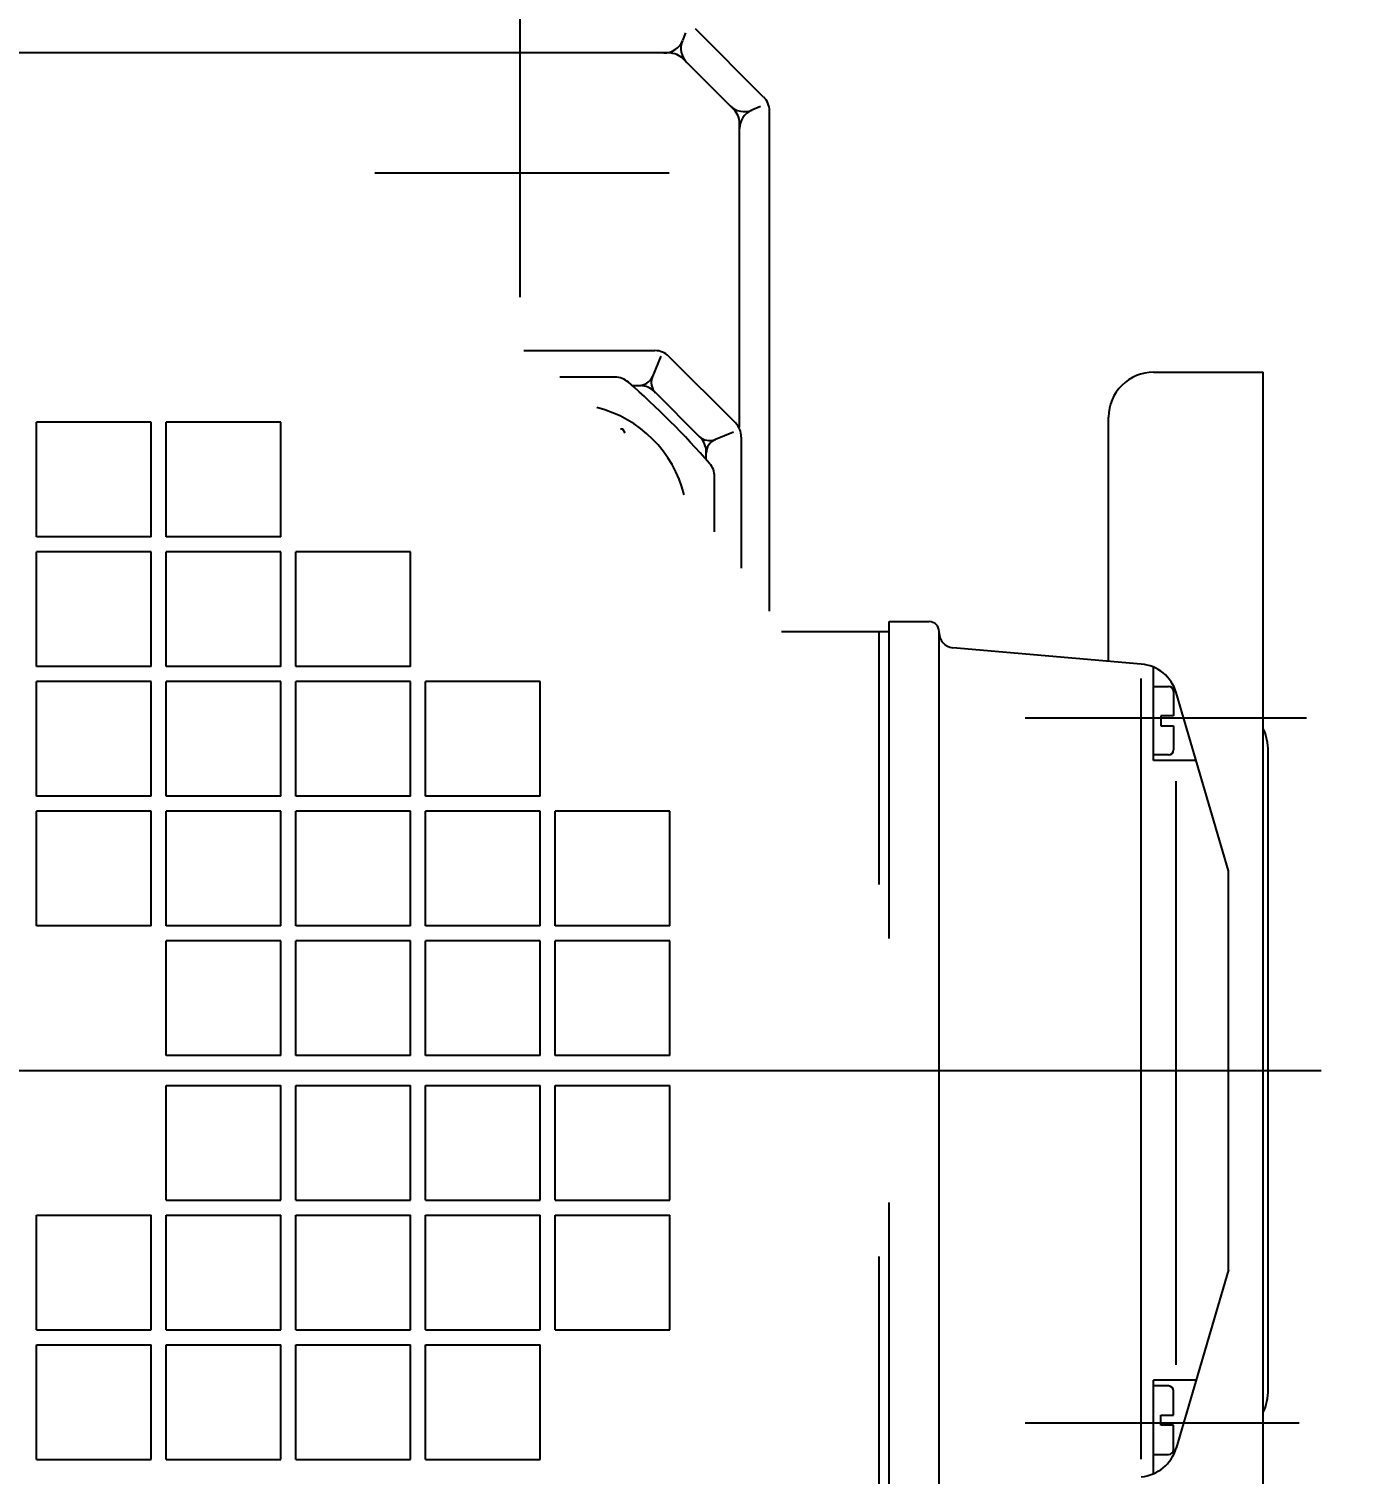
# Model space of a CAD drawing. Extents: x 226317 to 226469, y 8188101 to 8188260.
# Drawn here: x 226391.6899 to 226391.8228, y 8188241.0656 to 8188241.2105 of the extents above; entities that cross this region are included whole.
import ezdxf

# ---------------------------------------------------------------- set-up
doc = ezdxf.new("R2010")
doc.units = 0
doc.header["$LTSCALE"] = 15
doc.header["$PDMODE"] = 3
doc.layers.get('0').update_dxf_attribs({"color": 250})
doc.layers.get('DEFPOINTS').update_dxf_attribs({"color": 250})
doc.layers.add('A-SANITARIOS', color=250, linetype='Continuous')
doc.layers.add('DIM', color=7, linetype='Continuous')
doc.styles.add('ROMANS', font='romans.shx', dxfattribs={"width": 0.8})
doc.dimstyles.new('COTA-75-I', dxfattribs={"dimtxt": 0.11, "dimasz": 0.075, "dimexe": 0.05, "dimexo": 0.15, "dimgap": 0.03, "dimtad": 1, "dimzin": 4, "dimdsep": 46, "dimtxsty": 'ROMANS', "dimblk": 'ARCHTICK', "dimcen": 0.09, "dimclrd": 7, "dimclre": 7, "dimclrt": 2, "dimadec": 0, "dimazin": 0, "dimtfac": 1.199999999999999, "dimtix": 1, "dimtmove": 2, "dimatfit": 3, "dimfxl": 0.05, "dimtolj": 1, "dimtzin": 4, "dimarcsym": 0})

# ---------------------------------------------------------------- blocks, each defined once
blk = doc.blocks.new('BOMBAS-28.02.2025')
at = {"layer": 'A-SANITARIOS'}
for p, q in [((2.222102833038662, -1.725987539626658, -9.617525271273668e-07), (2.222102833038662, -1.696062809787691, -9.617525271273668e-07)), ((2.222102833038662, -1.725987539626658, -9.617525271273668e-07), (2.222102833038662, -1.696062809787691, -9.617525271273668e-07)), ((2.246516409388278, -1.705930017866194, -9.617525271273668e-07), (2.239687806984875, -1.699101586826146, -9.617525271273668e-07)), ((2.246516409388278, -1.705930017866194, -9.617525271273668e-07), (2.239687806984875, -1.699101586826146, -9.617525271273668e-07)), ((2.238688702753279, -1.699510394595563, -9.617525271273668e-07), (2.238370333856437, -1.700278976000845, -9.617525271273668e-07)), ((2.238688702753279, -1.699510394595563, -9.617525271273668e-07), (2.238370333856437, -1.700278976000845, -9.617525271273668e-07)), ((2.237031542754266, -1.701514317654073, -9.617525271273668e-07), (2.107174853852484, -1.701514317654073, -9.617525271273668e-07)), ((2.237031542754266, -1.701514317654073, -9.617525271273668e-07), (2.107174853852484, -1.701514317654073, -9.617525271273668e-07)), ((2.243516056856606, -1.70717232581228, -9.617525271273668e-07), (2.238444882503245, -1.702101281844079, -9.617525271273668e-07)), ((2.243516056856606, -1.70717232581228, -9.617525271273668e-07), (2.238444882503245, -1.702101281844079, -9.617525271273668e-07)), ((2.246212027093861, -1.706883206032217, -9.617525271273668e-07), (2.245336190855596, -1.707245993427932, -9.617525271273668e-07)), ((2.246212027093861, -1.706883206032217, -9.617525271273668e-07), (2.245336190855596, -1.707245993427932, -9.617525271273668e-07)), ((2.247102833411191, -1.757481618784368, -9.617525271273668e-07), (2.247102833411191, -1.707298620603979, -9.617525271273668e-07)), ((2.247102833411191, -1.757481618784368, -9.617525271273668e-07), (2.247102833411191, -1.707298620603979, -9.617525271273668e-07)), ((2.244102832919452, -1.739023762755096, -9.617525271273668e-07), (2.244102832919452, -1.708585393615067, -9.617525271273668e-07)), ((2.244102832919452, -1.739023762755096, -9.617525271273668e-07), (2.244102832919452, -1.708585393615067, -9.617525271273668e-07)), ((2.207518362498377, -1.713514211587608, -9.617525271273668e-07), (2.23703496257076, -1.713514211587608, -9.617525271273668e-07)), ((2.207518362498377, -1.713514211587608, -9.617525271273668e-07), (2.23703496257076, -1.713514211587608, -9.617525271273668e-07)), ((2.222465870028827, -1.731350698508322, -9.617525271273668e-07), (2.235602104163263, -1.731350698508322, -9.617525271273668e-07)), ((2.222465870028827, -1.731350698508322, -9.617525271273668e-07), (2.235602104163263, -1.731350698508322, -9.617525271273668e-07)), ((2.2362013059319, -1.731901650317013, -9.617525271273668e-07), (2.235357848054264, -1.733937914483249, -9.617525271273668e-07)), ((2.2362013059319, -1.731901650317013, -9.617525271273668e-07), (2.235357848054264, -1.733937914483249, -9.617525271273668e-07)), ((2.243680139130447, -1.738601938821375, -9.617525271273668e-07), (2.237015278136823, -1.731937077827752, -9.617525271273668e-07)), ((2.243680139130447, -1.738601938821375, -9.617525271273668e-07), (2.237015278136823, -1.731937077827752, -9.617525271273668e-07)), ((2.231630663445685, -1.734014547429979, -9.617525271273668e-07), (2.22608232597122, -1.734014547429979, -9.617525271273668e-07)), ((2.231630663445685, -1.734014547429979, -9.617525271273668e-07), (2.22608232597122, -1.734014547429979, -9.617525271273668e-07)), ((2.285604300966952, -1.73351430427283, -9.617525271273668e-07), (2.296604299044702, -1.73351430427283, -9.617525271273668e-07)), ((2.285604300966952, -1.73351430427283, -9.617525271273668e-07), (2.296604299044702, -1.73351430427283, -9.617525271273668e-07)), ((2.296604299044702, -1.873514120467007, -9.617525271273668e-07), (2.296604299044702, -1.73351430427283, -9.617525271273668e-07)), ((2.296604299044702, -1.873514120467007, -9.617525271273668e-07), (2.296604299044702, -1.73351430427283, -9.617525271273668e-07)), ((2.233347953355405, -1.734864217229187, -9.617525271273668e-07), (2.234146778529976, -1.734864217229187, -9.617525271273668e-07)), ((2.233347953355405, -1.734864217229187, -9.617525271273668e-07), (2.234146778529976, -1.734864217229187, -9.617525271273668e-07)), ((2.240166702365968, -1.740057238377631, -9.617525271273668e-07), (2.235560153669212, -1.735450685955584, -9.617525271273668e-07)), ((2.240166702365968, -1.740057238377631, -9.617525271273668e-07), (2.235560153669212, -1.735450685955584, -9.617525271273668e-07)), ((2.173602833470795, -1.750014211051166, -9.617525271273668e-07), (2.173602833470795, -1.738514211960137, -9.617525271273668e-07)), ((2.18510283442447, -1.738514211960137, -9.617525271273668e-07), (2.173602833470795, -1.738514211960137, -9.617525271273668e-07)), ((2.173602833470795, -1.750014211051166, -9.617525271273668e-07), (2.173602833470795, -1.738514211960137, -9.617525271273668e-07)), ((2.18510283442447, -1.738514211960137, -9.617525271273668e-07), (2.173602833470795, -1.738514211960137, -9.617525271273668e-07)), ((2.18510283442447, -1.750014211051166, -9.617525271273668e-07), (2.18510283442447, -1.738514211960137, -9.617525271273668e-07)), ((2.18510283442447, -1.750014211051166, -9.617525271273668e-07), (2.18510283442447, -1.738514211960137, -9.617525271273668e-07)), ((2.186602833739016, -1.750014211051166, -9.617525271273668e-07), (2.186602833739016, -1.738514211960137, -9.617525271273668e-07)), ((2.198102834692691, -1.738514211960137, -9.617525271273668e-07), (2.186602833739016, -1.738514211960137, -9.617525271273668e-07)), ((2.186602833739016, -1.750014211051166, -9.617525271273668e-07), (2.186602833739016, -1.738514211960137, -9.617525271273668e-07)), ((2.198102834692691, -1.738514211960137, -9.617525271273668e-07), (2.186602833739016, -1.738514211960137, -9.617525271273668e-07)), ((2.198102834692691, -1.750014211051166, -9.617525271273668e-07), (2.198102834692691, -1.738514211960137, -9.617525271273668e-07)), ((2.198102834692691, -1.750014211051166, -9.617525271273668e-07), (2.198102834692691, -1.738514211960137, -9.617525271273668e-07)), ((2.281104299298022, -1.762492573820055, -9.617525271273668e-07), (2.281104299298022, -1.738014119677246, -9.617525271273668e-07)), ((2.281104299298022, -1.762492573820055, -9.617525271273668e-07), (2.281104299298022, -1.738014119677246, -9.617525271273668e-07)), ((2.232385306677315, -1.739212301559746, -9.617525271273668e-07), (2.23217998171458, -1.739212301559746, -9.617525271273668e-07)), ((2.232385306677315, -1.739212301559746, -9.617525271273668e-07), (2.23217998171458, -1.739212301559746, -9.617525271273668e-07)), ((2.232629579550121, -1.739635380916297, -9.617525271273668e-07), (2.232385314127896, -1.739212305285037, -9.617525271273668e-07)), ((2.232629579550121, -1.739635380916297, -9.617525271273668e-07), (2.232385314127896, -1.739212305285037, -9.617525271273668e-07)), ((2.243482749036048, -1.739511917345226, -9.617525271273668e-07), (2.241678974649403, -1.740259067155421, -9.617525271273668e-07)), ((2.243482749036048, -1.739511917345226, -9.617525271273668e-07), (2.241678974649403, -1.740259067155421, -9.617525271273668e-07)), ((2.244266162684653, -1.740015462972224, -9.617525271273668e-07), (2.244266162684653, -1.753150991164148, -9.617525271273668e-07)), ((2.244266162684653, -1.740015462972224, -9.617525271273668e-07), (2.244266162684653, -1.753150991164148, -9.617525271273668e-07)), ((2.240752737096045, -1.742269155569375, -9.617525271273668e-07), (2.240752737096045, -1.741470876149833, -9.617525271273668e-07)), ((2.240752737096045, -1.742269155569375, -9.617525271273668e-07), (2.240752737096045, -1.741470876149833, -9.617525271273668e-07)), ((2.241600883251522, -1.749532553367317, -9.617525271273668e-07), (2.241600883251522, -1.743985249660909, -9.617525271273668e-07)), ((2.241600883251522, -1.749532553367317, -9.617525271273668e-07), (2.241600883251522, -1.743985249660909, -9.617525271273668e-07)), ((2.18510283442447, -1.750014211051166, -9.617525271273668e-07), (2.173602833470795, -1.750014211051166, -9.617525271273668e-07)), ((2.18510283442447, -1.750014211051166, -9.617525271273668e-07), (2.173602833470795, -1.750014211051166, -9.617525271273668e-07)), ((2.198102834692691, -1.750014211051166, -9.617525271273668e-07), (2.186602833739016, -1.750014211051166, -9.617525271273668e-07)), ((2.198102834692691, -1.750014211051166, -9.617525271273668e-07), (2.186602833739016, -1.750014211051166, -9.617525271273668e-07)), ((2.18510283442447, -1.751514212228358, -9.617525271273668e-07), (2.173602833470795, -1.751514212228358, -9.617525271273668e-07)), ((2.173602833470795, -1.763014211319387, -9.617525271273668e-07), (2.173602833470795, -1.751514212228358, -9.617525271273668e-07)), ((2.18510283442447, -1.751514212228358, -9.617525271273668e-07), (2.173602833470795, -1.751514212228358, -9.617525271273668e-07)), ((2.173602833470795, -1.763014211319387, -9.617525271273668e-07), (2.173602833470795, -1.751514212228358, -9.617525271273668e-07)), ((2.18510283442447, -1.763014211319387, -9.617525271273668e-07), (2.18510283442447, -1.751514212228358, -9.617525271273668e-07)), ((2.18510283442447, -1.763014211319387, -9.617525271273668e-07), (2.18510283442447, -1.751514212228358, -9.617525271273668e-07)), ((2.186602833739016, -1.763014211319387, -9.617525271273668e-07), (2.186602833739016, -1.751514212228358, -9.617525271273668e-07)), ((2.198102834692691, -1.751514212228358, -9.617525271273668e-07), (2.186602833739016, -1.751514212228358, -9.617525271273668e-07)), ((2.186602833739016, -1.763014211319387, -9.617525271273668e-07), (2.186602833739016, -1.751514212228358, -9.617525271273668e-07)), ((2.198102834692691, -1.751514212228358, -9.617525271273668e-07), (2.186602833739016, -1.751514212228358, -9.617525271273668e-07)), ((2.198102834692691, -1.763014211319387, -9.617525271273668e-07), (2.198102834692691, -1.751514212228358, -9.617525271273668e-07)), ((2.198102834692691, -1.763014211319387, -9.617525271273668e-07), (2.198102834692691, -1.751514212228358, -9.617525271273668e-07)), ((2.199602834007237, -1.763014211319387, -9.617525271273668e-07), (2.199602834007237, -1.751514212228358, -9.617525271273668e-07)), ((2.211102833098266, -1.751514212228358, -9.617525271273668e-07), (2.199602834007237, -1.751514212228358, -9.617525271273668e-07)), ((2.199602834007237, -1.763014211319387, -9.617525271273668e-07), (2.199602834007237, -1.751514212228358, -9.617525271273668e-07)), ((2.211102833098266, -1.751514212228358, -9.617525271273668e-07), (2.199602834007237, -1.751514212228358, -9.617525271273668e-07)), ((2.211102833098266, -1.763014211319387, -9.617525271273668e-07), (2.211102833098266, -1.751514212228358, -9.617525271273668e-07)), ((2.211102833098266, -1.763014211319387, -9.617525271273668e-07), (2.211102833098266, -1.751514212228358, -9.617525271273668e-07)), ((2.259102833515499, -1.75851424317807, -9.617525271273668e-07), (2.26310283417115, -1.75851424317807, -9.617525271273668e-07)), ((2.259102833515499, -1.790285452269018, -9.617525271273668e-07), (2.259102833515499, -1.75851424317807, -9.617525271273668e-07)), ((2.259102833515499, -1.75851424317807, -9.617525271273668e-07), (2.26310283417115, -1.75851424317807, -9.617525271273668e-07)), ((2.259102833515499, -1.790285452269018, -9.617525271273668e-07), (2.259102833515499, -1.75851424317807, -9.617525271273668e-07)), ((2.24831303866813, -1.759514243341982, -9.617525271273668e-07), (2.259102833515499, -1.759514243341982, -9.617525271273668e-07)), ((2.24831303866813, -1.759514243341982, -9.617525271273668e-07), (2.259102833515499, -1.759514243341982, -9.617525271273668e-07)), ((2.258102833351586, -1.784859730862081, -9.617525271273668e-07), (2.258102833351586, -1.759514243341982, -9.617525271273668e-07)), ((2.258102833351586, -1.784859730862081, -9.617525271273668e-07), (2.258102833351586, -1.759514243341982, -9.617525271273668e-07)), ((2.264102834335063, -1.75963896792382, -9.617525271273668e-07), (2.264102834335063, -1.759514211677015, -9.617525271273668e-07)), ((2.264102834335063, -1.75963896792382, -9.617525271273668e-07), (2.264102834335063, -1.759514211677015, -9.617525271273668e-07)), ((2.264102834335063, -1.847389210946858, -9.617525271273668e-07), (2.264102834335063, -1.75963896792382, -9.617525271273668e-07)), ((2.264102834335063, -1.847389210946858, -9.617525271273668e-07), (2.264102834335063, -1.75963896792382, -9.617525271273668e-07)), ((2.284378490468953, -1.762777273543179, -9.617525271273668e-07), (2.265473024046514, -1.761133319698274, -9.617525271273668e-07)), ((2.284378490468953, -1.762777273543179, -9.617525271273668e-07), (2.265473024046514, -1.761133319698274, -9.617525271273668e-07)), ((2.18510283442447, -1.763014211319387, -9.617525271273668e-07), (2.173602833470795, -1.763014211319387, -9.617525271273668e-07)), ((2.18510283442447, -1.763014211319387, -9.617525271273668e-07), (2.173602833470795, -1.763014211319387, -9.617525271273668e-07)), ((2.198102834692691, -1.763014211319387, -9.617525271273668e-07), (2.186602833739016, -1.763014211319387, -9.617525271273668e-07)), ((2.198102834692691, -1.763014211319387, -9.617525271273668e-07), (2.186602833739016, -1.763014211319387, -9.617525271273668e-07)), ((2.211102833098266, -1.763014211319387, -9.617525271273668e-07), (2.199602834007237, -1.763014211319387, -9.617525271273668e-07)), ((2.211102833098266, -1.763014211319387, -9.617525271273668e-07), (2.199602834007237, -1.763014211319387, -9.617525271273668e-07)), ((2.285602833202574, -1.772450826130807, -9.617525271273668e-07), (2.285602833202574, -1.763083578087389, -9.617525271273668e-07)), ((2.285602833202574, -1.772450826130807, -9.617525271273668e-07), (2.285602833202574, -1.763083578087389, -9.617525271273668e-07)), ((2.18510283442447, -1.764514212496579, -9.617525271273668e-07), (2.173602833470795, -1.764514212496579, -9.617525271273668e-07)), ((2.173602833470795, -1.776014211587608, -9.617525271273668e-07), (2.173602833470795, -1.764514212496579, -9.617525271273668e-07)), ((2.18510283442447, -1.764514212496579, -9.617525271273668e-07), (2.173602833470795, -1.764514212496579, -9.617525271273668e-07)), ((2.173602833470795, -1.776014211587608, -9.617525271273668e-07), (2.173602833470795, -1.764514212496579, -9.617525271273668e-07)), ((2.18510283442447, -1.776014211587608, -9.617525271273668e-07), (2.18510283442447, -1.764514212496579, -9.617525271273668e-07)), ((2.18510283442447, -1.776014211587608, -9.617525271273668e-07), (2.18510283442447, -1.764514212496579, -9.617525271273668e-07)), ((2.186602833739016, -1.776014211587608, -9.617525271273668e-07), (2.186602833739016, -1.764514212496579, -9.617525271273668e-07)), ((2.198102834692691, -1.764514212496579, -9.617525271273668e-07), (2.186602833739016, -1.764514212496579, -9.617525271273668e-07)), ((2.186602833739016, -1.776014211587608, -9.617525271273668e-07), (2.186602833739016, -1.764514212496579, -9.617525271273668e-07)), ((2.198102834692691, -1.764514212496579, -9.617525271273668e-07), (2.186602833739016, -1.764514212496579, -9.617525271273668e-07)), ((2.198102834692691, -1.776014211587608, -9.617525271273668e-07), (2.198102834692691, -1.764514212496579, -9.617525271273668e-07)), ((2.198102834692691, -1.776014211587608, -9.617525271273668e-07), (2.198102834692691, -1.764514212496579, -9.617525271273668e-07)), ((2.199602834007237, -1.776014211587608, -9.617525271273668e-07), (2.199602834007237, -1.764514212496579, -9.617525271273668e-07)), ((2.211102833098266, -1.764514212496579, -9.617525271273668e-07), (2.199602834007237, -1.764514212496579, -9.617525271273668e-07)), ((2.199602834007237, -1.776014211587608, -9.617525271273668e-07), (2.199602834007237, -1.764514212496579, -9.617525271273668e-07)), ((2.211102833098266, -1.764514212496579, -9.617525271273668e-07), (2.199602834007237, -1.764514212496579, -9.617525271273668e-07)), ((2.211102833098266, -1.776014211587608, -9.617525271273668e-07), (2.211102833098266, -1.764514212496579, -9.617525271273668e-07)), ((2.211102833098266, -1.776014211587608, -9.617525271273668e-07), (2.211102833098266, -1.764514212496579, -9.617525271273668e-07)), ((2.212602834275458, -1.776014211587608, -9.617525271273668e-07), (2.212602834275458, -1.764514212496579, -9.617525271273668e-07)), ((2.224102833366487, -1.764514212496579, -9.617525271273668e-07), (2.212602834275458, -1.764514212496579, -9.617525271273668e-07)), ((2.212602834275458, -1.776014211587608, -9.617525271273668e-07), (2.212602834275458, -1.764514212496579, -9.617525271273668e-07)), ((2.224102833366487, -1.764514212496579, -9.617525271273668e-07), (2.212602834275458, -1.764514212496579, -9.617525271273668e-07)), ((2.224102833366487, -1.776014211587608, -9.617525271273668e-07), (2.224102833366487, -1.764514212496579, -9.617525271273668e-07)), ((2.224102833366487, -1.776014211587608, -9.617525271273668e-07), (2.224102833366487, -1.764514212496579, -9.617525271273668e-07)), ((2.284378468117211, -1.842498800717294, -9.617525271273668e-07), (2.284378468117211, -1.764219258911908, -9.617525271273668e-07)), ((2.284378468117211, -1.842498800717294, -9.617525271273668e-07), (2.284378468117211, -1.764219258911908, -9.617525271273668e-07)), ((2.285602833202574, -1.765020833350718, -9.617525271273668e-07), (2.287111134326551, -1.765020833350718, -9.617525271273668e-07)), ((2.285602833202574, -1.765020833350718, -9.617525271273668e-07), (2.287111134326551, -1.765020833350718, -9.617525271273668e-07)), ((2.287611133477185, -1.765520834363997, -9.617525271273668e-07), (2.287611133477185, -1.767950826324522, -9.617525271273668e-07)), ((2.287611133477185, -1.765520834363997, -9.617525271273668e-07), (2.287611133477185, -1.767950826324522, -9.617525271273668e-07)), ((2.293102943396661, -1.783514046110213, -9.617525271273668e-07), (2.28787106933305, -1.765638467855752, -9.617525271273668e-07)), ((2.293102943396661, -1.783514046110213, -9.617525271273668e-07), (2.28787106933305, -1.765638467855752, -9.617525271273668e-07)), ((2.272736623010132, -1.768156819976866, -9.617525271273668e-07), (2.300944387039635, -1.768156819976866, -9.617525271273668e-07)), ((2.272736623010132, -1.768156819976866, -9.617525271273668e-07), (2.300944387039635, -1.768156819976866, -9.617525271273668e-07)), ((2.287611133477185, -1.767950826324522, -9.617525271273668e-07), (2.286341113096569, -1.767950826324522, -9.617525271273668e-07)), ((2.286341113096569, -1.767950826324522, -9.617525271273668e-07), (2.286341113096569, -1.768950826488435, -9.617525271273668e-07)), ((2.287611133477185, -1.767950826324522, -9.617525271273668e-07), (2.286341113096569, -1.767950826324522, -9.617525271273668e-07)), ((2.286341113096569, -1.767950826324522, -9.617525271273668e-07), (2.286341113096569, -1.768950826488435, -9.617525271273668e-07)), ((2.286341113096569, -1.768950826488435, -9.617525271273668e-07), (2.287611133477185, -1.768950826488435, -9.617525271273668e-07)), ((2.286341113096569, -1.768950826488435, -9.617525271273668e-07), (2.287611133477185, -1.768950826488435, -9.617525271273668e-07)), ((2.287611133477185, -1.768950826488435, -9.617525271273668e-07), (2.287611133477185, -1.771380820311606, -9.617525271273668e-07)), ((2.287611133477185, -1.768950826488435, -9.617525271273668e-07), (2.287611133477185, -1.771380820311606, -9.617525271273668e-07)), ((2.297104298195336, -1.835514486767352, -9.617525271273668e-07), (2.297104298195336, -1.771513936109841, -9.617525271273668e-07)), ((2.297104298195336, -1.835514486767352, -9.617525271273668e-07), (2.297104298195336, -1.771513936109841, -9.617525271273668e-07)), ((2.287111134326551, -1.77188081946224, -9.617525271273668e-07), (2.285602833202574, -1.77188081946224, -9.617525271273668e-07)), ((2.287111134326551, -1.77188081946224, -9.617525271273668e-07), (2.285602833202574, -1.77188081946224, -9.617525271273668e-07)), ((2.289864796272013, -1.772450826130807, -9.617525271273668e-07), (2.285602833202574, -1.772450826130807, -9.617525271273668e-07)), ((2.289864796272013, -1.772450826130807, -9.617525271273668e-07), (2.285602833202574, -1.772450826130807, -9.617525271273668e-07)), ((2.287870897969697, -1.833010549657047, -9.617525271273668e-07), (2.287870897969697, -1.774525686167181, -9.617525271273668e-07)), ((2.287870897969697, -1.833010549657047, -9.617525271273668e-07), (2.287870897969697, -1.774525686167181, -9.617525271273668e-07)), ((2.18510283442447, -1.776014211587608, -9.617525271273668e-07), (2.173602833470795, -1.776014211587608, -9.617525271273668e-07)), ((2.18510283442447, -1.776014211587608, -9.617525271273668e-07), (2.173602833470795, -1.776014211587608, -9.617525271273668e-07)), ((2.198102834692691, -1.776014211587608, -9.617525271273668e-07), (2.186602833739016, -1.776014211587608, -9.617525271273668e-07)), ((2.198102834692691, -1.776014211587608, -9.617525271273668e-07), (2.186602833739016, -1.776014211587608, -9.617525271273668e-07)), ((2.211102833098266, -1.776014211587608, -9.617525271273668e-07), (2.199602834007237, -1.776014211587608, -9.617525271273668e-07)), ((2.211102833098266, -1.776014211587608, -9.617525271273668e-07), (2.199602834007237, -1.776014211587608, -9.617525271273668e-07)), ((2.224102833366487, -1.776014211587608, -9.617525271273668e-07), (2.212602834275458, -1.776014211587608, -9.617525271273668e-07)), ((2.224102833366487, -1.776014211587608, -9.617525271273668e-07), (2.212602834275458, -1.776014211587608, -9.617525271273668e-07)), ((2.18510283442447, -1.777514210902154, -9.617525271273668e-07), (2.173602833470795, -1.777514210902154, -9.617525271273668e-07)), ((2.173602833470795, -1.789014211855829, -9.617525271273668e-07), (2.173602833470795, -1.777514210902154, -9.617525271273668e-07)), ((2.18510283442447, -1.777514210902154, -9.617525271273668e-07), (2.173602833470795, -1.777514210902154, -9.617525271273668e-07)), ((2.173602833470795, -1.789014211855829, -9.617525271273668e-07), (2.173602833470795, -1.777514210902154, -9.617525271273668e-07)), ((2.18510283442447, -1.789014211855829, -9.617525271273668e-07), (2.18510283442447, -1.777514210902154, -9.617525271273668e-07)), ((2.18510283442447, -1.789014211855829, -9.617525271273668e-07), (2.18510283442447, -1.777514210902154, -9.617525271273668e-07)), ((2.186602833739016, -1.789014211855829, -9.617525271273668e-07), (2.186602833739016, -1.777514210902154, -9.617525271273668e-07)), ((2.198102834692691, -1.777514210902154, -9.617525271273668e-07), (2.186602833739016, -1.777514210902154, -9.617525271273668e-07)), ((2.186602833739016, -1.789014211855829, -9.617525271273668e-07), (2.186602833739016, -1.777514210902154, -9.617525271273668e-07)), ((2.198102834692691, -1.777514210902154, -9.617525271273668e-07), (2.186602833739016, -1.777514210902154, -9.617525271273668e-07)), ((2.198102834692691, -1.789014211855829, -9.617525271273668e-07), (2.198102834692691, -1.777514210902154, -9.617525271273668e-07)), ((2.198102834692691, -1.789014211855829, -9.617525271273668e-07), (2.198102834692691, -1.777514210902154, -9.617525271273668e-07)), ((2.199602834007237, -1.789014211855829, -9.617525271273668e-07), (2.199602834007237, -1.777514210902154, -9.617525271273668e-07)), ((2.211102833098266, -1.777514210902154, -9.617525271273668e-07), (2.199602834007237, -1.777514210902154, -9.617525271273668e-07)), ((2.199602834007237, -1.789014211855829, -9.617525271273668e-07), (2.199602834007237, -1.777514210902154, -9.617525271273668e-07)), ((2.211102833098266, -1.777514210902154, -9.617525271273668e-07), (2.199602834007237, -1.777514210902154, -9.617525271273668e-07)), ((2.211102833098266, -1.789014211855829, -9.617525271273668e-07), (2.211102833098266, -1.777514210902154, -9.617525271273668e-07)), ((2.211102833098266, -1.789014211855829, -9.617525271273668e-07), (2.211102833098266, -1.777514210902154, -9.617525271273668e-07)), ((2.212602834275458, -1.789014211855829, -9.617525271273668e-07), (2.212602834275458, -1.777514210902154, -9.617525271273668e-07)), ((2.224102833366487, -1.777514210902154, -9.617525271273668e-07), (2.212602834275458, -1.777514210902154, -9.617525271273668e-07)), ((2.212602834275458, -1.789014211855829, -9.617525271273668e-07), (2.212602834275458, -1.777514210902154, -9.617525271273668e-07)), ((2.224102833366487, -1.777514210902154, -9.617525271273668e-07), (2.212602834275458, -1.777514210902154, -9.617525271273668e-07)), ((2.224102833366487, -1.789014211855829, -9.617525271273668e-07), (2.224102833366487, -1.777514210902154, -9.617525271273668e-07)), ((2.224102833366487, -1.789014211855829, -9.617525271273668e-07), (2.224102833366487, -1.777514210902154, -9.617525271273668e-07)), ((2.225602834543679, -1.789014211855829, -9.617525271273668e-07), (2.225602834543679, -1.777514210902154, -9.617525271273668e-07)), ((2.237102831772063, -1.777514210902154, -9.617525271273668e-07), (2.225602834543679, -1.777514210902154, -9.617525271273668e-07)), ((2.225602834543679, -1.789014211855829, -9.617525271273668e-07), (2.225602834543679, -1.777514210902154, -9.617525271273668e-07)), ((2.237102831772063, -1.777514210902154, -9.617525271273668e-07), (2.225602834543679, -1.777514210902154, -9.617525271273668e-07)), ((2.237102831772063, -1.789014211855829, -9.617525271273668e-07), (2.237102831772063, -1.777514210902154, -9.617525271273668e-07)), ((2.237102831772063, -1.789014211855829, -9.617525271273668e-07), (2.237102831772063, -1.777514210902154, -9.617525271273668e-07)), ((2.293102833500598, -1.823514181189239, -9.617525271273668e-07), (2.293102833500598, -1.783514241687953, -9.617525271273668e-07)), ((2.293102833500598, -1.823514181189239, -9.617525271273668e-07), (2.293102833500598, -1.783514241687953, -9.617525271273668e-07)), ((2.18510283442447, -1.789014211855829, -9.617525271273668e-07), (2.173602833470795, -1.789014211855829, -9.617525271273668e-07)), ((2.18510283442447, -1.789014211855829, -9.617525271273668e-07), (2.173602833470795, -1.789014211855829, -9.617525271273668e-07)), ((2.198102834692691, -1.789014211855829, -9.617525271273668e-07), (2.186602833739016, -1.789014211855829, -9.617525271273668e-07)), ((2.198102834692691, -1.789014211855829, -9.617525271273668e-07), (2.186602833739016, -1.789014211855829, -9.617525271273668e-07)), ((2.211102833098266, -1.789014211855829, -9.617525271273668e-07), (2.199602834007237, -1.789014211855829, -9.617525271273668e-07)), ((2.211102833098266, -1.789014211855829, -9.617525271273668e-07), (2.199602834007237, -1.789014211855829, -9.617525271273668e-07)), ((2.224102833366487, -1.789014211855829, -9.617525271273668e-07), (2.212602834275458, -1.789014211855829, -9.617525271273668e-07)), ((2.224102833366487, -1.789014211855829, -9.617525271273668e-07), (2.212602834275458, -1.789014211855829, -9.617525271273668e-07)), ((2.237102831772063, -1.789014211855829, -9.617525271273668e-07), (2.225602834543679, -1.789014211855829, -9.617525271273668e-07)), ((2.237102831772063, -1.789014211855829, -9.617525271273668e-07), (2.225602834543679, -1.789014211855829, -9.617525271273668e-07)), ((2.198102834692691, -1.790514211170375, -9.617525271273668e-07), (2.186602833739016, -1.790514211170375, -9.617525271273668e-07)), ((2.186602833739016, -1.80201421212405, -9.617525271273668e-07), (2.186602833739016, -1.790514211170375, -9.617525271273668e-07)), ((2.198102834692691, -1.790514211170375, -9.617525271273668e-07), (2.186602833739016, -1.790514211170375, -9.617525271273668e-07)), ((2.186602833739016, -1.80201421212405, -9.617525271273668e-07), (2.186602833739016, -1.790514211170375, -9.617525271273668e-07)), ((2.198102834692691, -1.80201421212405, -9.617525271273668e-07), (2.198102834692691, -1.790514211170375, -9.617525271273668e-07)), ((2.198102834692691, -1.80201421212405, -9.617525271273668e-07), (2.198102834692691, -1.790514211170375, -9.617525271273668e-07)), ((2.199602834007237, -1.80201421212405, -9.617525271273668e-07), (2.199602834007237, -1.790514211170375, -9.617525271273668e-07)), ((2.211102833098266, -1.790514211170375, -9.617525271273668e-07), (2.199602834007237, -1.790514211170375, -9.617525271273668e-07)), ((2.199602834007237, -1.80201421212405, -9.617525271273668e-07), (2.199602834007237, -1.790514211170375, -9.617525271273668e-07)), ((2.211102833098266, -1.790514211170375, -9.617525271273668e-07), (2.199602834007237, -1.790514211170375, -9.617525271273668e-07)), ((2.211102833098266, -1.80201421212405, -9.617525271273668e-07), (2.211102833098266, -1.790514211170375, -9.617525271273668e-07)), ((2.211102833098266, -1.80201421212405, -9.617525271273668e-07), (2.211102833098266, -1.790514211170375, -9.617525271273668e-07)), ((2.212602834275458, -1.80201421212405, -9.617525271273668e-07), (2.212602834275458, -1.790514211170375, -9.617525271273668e-07)), ((2.224102833366487, -1.790514211170375, -9.617525271273668e-07), (2.212602834275458, -1.790514211170375, -9.617525271273668e-07)), ((2.212602834275458, -1.80201421212405, -9.617525271273668e-07), (2.212602834275458, -1.790514211170375, -9.617525271273668e-07)), ((2.224102833366487, -1.790514211170375, -9.617525271273668e-07), (2.212602834275458, -1.790514211170375, -9.617525271273668e-07)), ((2.224102833366487, -1.80201421212405, -9.617525271273668e-07), (2.224102833366487, -1.790514211170375, -9.617525271273668e-07)), ((2.224102833366487, -1.80201421212405, -9.617525271273668e-07), (2.224102833366487, -1.790514211170375, -9.617525271273668e-07)), ((2.225602834543679, -1.80201421212405, -9.617525271273668e-07), (2.225602834543679, -1.790514211170375, -9.617525271273668e-07)), ((2.237102831772063, -1.790514211170375, -9.617525271273668e-07), (2.225602834543679, -1.790514211170375, -9.617525271273668e-07)), ((2.225602834543679, -1.80201421212405, -9.617525271273668e-07), (2.225602834543679, -1.790514211170375, -9.617525271273668e-07)), ((2.237102831772063, -1.790514211170375, -9.617525271273668e-07), (2.225602834543679, -1.790514211170375, -9.617525271273668e-07)), ((2.237102831772063, -1.80201421212405, -9.617525271273668e-07), (2.237102831772063, -1.790514211170375, -9.617525271273668e-07)), ((2.237102831772063, -1.80201421212405, -9.617525271273668e-07), (2.237102831772063, -1.790514211170375, -9.617525271273668e-07)), ((2.198102834692691, -1.80201421212405, -9.617525271273668e-07), (2.186602833739016, -1.80201421212405, -9.617525271273668e-07)), ((2.198102834692691, -1.80201421212405, -9.617525271273668e-07), (2.186602833739016, -1.80201421212405, -9.617525271273668e-07)), ((2.211102833098266, -1.80201421212405, -9.617525271273668e-07), (2.199602834007237, -1.80201421212405, -9.617525271273668e-07)), ((2.211102833098266, -1.80201421212405, -9.617525271273668e-07), (2.199602834007237, -1.80201421212405, -9.617525271273668e-07)), ((2.224102833366487, -1.80201421212405, -9.617525271273668e-07), (2.212602834275458, -1.80201421212405, -9.617525271273668e-07)), ((2.224102833366487, -1.80201421212405, -9.617525271273668e-07), (2.212602834275458, -1.80201421212405, -9.617525271273668e-07)), ((2.237102831772063, -1.80201421212405, -9.617525271273668e-07), (2.225602834543679, -1.80201421212405, -9.617525271273668e-07)), ((2.237102831772063, -1.80201421212405, -9.617525271273668e-07), (2.225602834543679, -1.80201421212405, -9.617525271273668e-07)), ((2.04152006941149, -1.803514211438596, -9.617525271273668e-07), (2.302399708947632, -1.803514211438596, -9.617525271273668e-07)), ((2.04152006941149, -1.803514211438596, -9.617525271273668e-07), (2.302399708947632, -1.803514211438596, -9.617525271273668e-07)), ((2.186602833739016, -1.816514211706817, -9.617525271273668e-07), (2.186602833739016, -1.805014210753143, -9.617525271273668e-07)), ((2.186602833739016, -1.805014210753143, -9.617525271273668e-07), (2.198102834692691, -1.805014210753143, -9.617525271273668e-07)), ((2.186602833739016, -1.816514211706817, -9.617525271273668e-07), (2.186602833739016, -1.805014210753143, -9.617525271273668e-07)), ((2.186602833739016, -1.805014210753143, -9.617525271273668e-07), (2.198102834692691, -1.805014210753143, -9.617525271273668e-07)), ((2.198102834692691, -1.816514211706817, -9.617525271273668e-07), (2.198102834692691, -1.805014210753143, -9.617525271273668e-07)), ((2.198102834692691, -1.816514211706817, -9.617525271273668e-07), (2.198102834692691, -1.805014210753143, -9.617525271273668e-07)), ((2.199602834007237, -1.816514211706817, -9.617525271273668e-07), (2.199602834007237, -1.805014210753143, -9.617525271273668e-07)), ((2.199602834007237, -1.805014210753143, -9.617525271273668e-07), (2.211102833098266, -1.805014210753143, -9.617525271273668e-07)), ((2.199602834007237, -1.816514211706817, -9.617525271273668e-07), (2.199602834007237, -1.805014210753143, -9.617525271273668e-07)), ((2.199602834007237, -1.805014210753143, -9.617525271273668e-07), (2.211102833098266, -1.805014210753143, -9.617525271273668e-07)), ((2.211102833098266, -1.816514211706817, -9.617525271273668e-07), (2.211102833098266, -1.805014210753143, -9.617525271273668e-07)), ((2.211102833098266, -1.816514211706817, -9.617525271273668e-07), (2.211102833098266, -1.805014210753143, -9.617525271273668e-07)), ((2.212602834275458, -1.816514211706817, -9.617525271273668e-07), (2.212602834275458, -1.805014210753143, -9.617525271273668e-07)), ((2.212602834275458, -1.805014210753143, -9.617525271273668e-07), (2.224102833366487, -1.805014210753143, -9.617525271273668e-07)), ((2.212602834275458, -1.816514211706817, -9.617525271273668e-07), (2.212602834275458, -1.805014210753143, -9.617525271273668e-07)), ((2.212602834275458, -1.805014210753143, -9.617525271273668e-07), (2.224102833366487, -1.805014210753143, -9.617525271273668e-07)), ((2.224102833366487, -1.816514211706817, -9.617525271273668e-07), (2.224102833366487, -1.805014210753143, -9.617525271273668e-07)), ((2.224102833366487, -1.816514211706817, -9.617525271273668e-07), (2.224102833366487, -1.805014210753143, -9.617525271273668e-07)), ((2.225602834543679, -1.805014210753143, -9.617525271273668e-07), (2.237102831772063, -1.805014210753143, -9.617525271273668e-07)), ((2.225602834543679, -1.816514211706817, -9.617525271273668e-07), (2.225602834543679, -1.805014210753143, -9.617525271273668e-07)), ((2.225602834543679, -1.805014210753143, -9.617525271273668e-07), (2.237102831772063, -1.805014210753143, -9.617525271273668e-07)), ((2.225602834543679, -1.816514211706817, -9.617525271273668e-07), (2.225602834543679, -1.805014210753143, -9.617525271273668e-07)), ((2.237102831772063, -1.816514211706817, -9.617525271273668e-07), (2.237102831772063, -1.805014210753143, -9.617525271273668e-07)), ((2.237102831772063, -1.816514211706817, -9.617525271273668e-07), (2.237102831772063, -1.805014210753143, -9.617525271273668e-07)), ((2.186602833739016, -1.816514211706817, -9.617525271273668e-07), (2.198102834692691, -1.816514211706817, -9.617525271273668e-07)), ((2.186602833739016, -1.816514211706817, -9.617525271273668e-07), (2.198102834692691, -1.816514211706817, -9.617525271273668e-07)), ((2.199602834007237, -1.816514211706817, -9.617525271273668e-07), (2.211102833098266, -1.816514211706817, -9.617525271273668e-07)), ((2.199602834007237, -1.816514211706817, -9.617525271273668e-07), (2.211102833098266, -1.816514211706817, -9.617525271273668e-07)), ((2.212602834275458, -1.816514211706817, -9.617525271273668e-07), (2.224102833366487, -1.816514211706817, -9.617525271273668e-07)), ((2.212602834275458, -1.816514211706817, -9.617525271273668e-07), (2.224102833366487, -1.816514211706817, -9.617525271273668e-07)), ((2.225602834543679, -1.816514211706817, -9.617525271273668e-07), (2.237102831772063, -1.816514211706817, -9.617525271273668e-07)), ((2.225602834543679, -1.816514211706817, -9.617525271273668e-07), (2.237102831772063, -1.816514211706817, -9.617525271273668e-07)), ((2.259102833515499, -1.848514179699123, -9.617525271273668e-07), (2.259102833515499, -1.81674297247082, -9.617525271273668e-07)), ((2.259102833515499, -1.848514179699123, -9.617525271273668e-07), (2.259102833515499, -1.81674297247082, -9.617525271273668e-07)), ((2.173602833470795, -1.829514211975038, -9.617525271273668e-07), (2.173602833470795, -1.818014211021364, -9.617525271273668e-07)), ((2.173602833470795, -1.818014211021364, -9.617525271273668e-07), (2.18510283442447, -1.818014211021364, -9.617525271273668e-07)), ((2.173602833470795, -1.829514211975038, -9.617525271273668e-07), (2.173602833470795, -1.818014211021364, -9.617525271273668e-07)), ((2.173602833470795, -1.818014211021364, -9.617525271273668e-07), (2.18510283442447, -1.818014211021364, -9.617525271273668e-07)), ((2.18510283442447, -1.829514211975038, -9.617525271273668e-07), (2.18510283442447, -1.818014211021364, -9.617525271273668e-07)), ((2.18510283442447, -1.829514211975038, -9.617525271273668e-07), (2.18510283442447, -1.818014211021364, -9.617525271273668e-07)), ((2.186602833739016, -1.818014211021364, -9.617525271273668e-07), (2.198102834692691, -1.818014211021364, -9.617525271273668e-07)), ((2.186602833739016, -1.829514211975038, -9.617525271273668e-07), (2.186602833739016, -1.818014211021364, -9.617525271273668e-07)), ((2.186602833739016, -1.818014211021364, -9.617525271273668e-07), (2.198102834692691, -1.818014211021364, -9.617525271273668e-07)), ((2.186602833739016, -1.829514211975038, -9.617525271273668e-07), (2.186602833739016, -1.818014211021364, -9.617525271273668e-07)), ((2.198102834692691, -1.829514211975038, -9.617525271273668e-07), (2.198102834692691, -1.818014211021364, -9.617525271273668e-07)), ((2.198102834692691, -1.829514211975038, -9.617525271273668e-07), (2.198102834692691, -1.818014211021364, -9.617525271273668e-07)), ((2.199602834007237, -1.818014211021364, -9.617525271273668e-07), (2.211102833098266, -1.818014211021364, -9.617525271273668e-07)), ((2.199602834007237, -1.829514211975038, -9.617525271273668e-07), (2.199602834007237, -1.818014211021364, -9.617525271273668e-07)), ((2.199602834007237, -1.818014211021364, -9.617525271273668e-07), (2.211102833098266, -1.818014211021364, -9.617525271273668e-07)), ((2.199602834007237, -1.829514211975038, -9.617525271273668e-07), (2.199602834007237, -1.818014211021364, -9.617525271273668e-07)), ((2.211102833098266, -1.829514211975038, -9.617525271273668e-07), (2.211102833098266, -1.818014211021364, -9.617525271273668e-07)), ((2.211102833098266, -1.829514211975038, -9.617525271273668e-07), (2.211102833098266, -1.818014211021364, -9.617525271273668e-07)), ((2.212602834275458, -1.818014211021364, -9.617525271273668e-07), (2.224102833366487, -1.818014211021364, -9.617525271273668e-07)), ((2.212602834275458, -1.829514211975038, -9.617525271273668e-07), (2.212602834275458, -1.818014211021364, -9.617525271273668e-07)), ((2.212602834275458, -1.818014211021364, -9.617525271273668e-07), (2.224102833366487, -1.818014211021364, -9.617525271273668e-07)), ((2.212602834275458, -1.829514211975038, -9.617525271273668e-07), (2.212602834275458, -1.818014211021364, -9.617525271273668e-07)), ((2.224102833366487, -1.829514211975038, -9.617525271273668e-07), (2.224102833366487, -1.818014211021364, -9.617525271273668e-07)), ((2.224102833366487, -1.829514211975038, -9.617525271273668e-07), (2.224102833366487, -1.818014211021364, -9.617525271273668e-07)), ((2.225602834543679, -1.818014211021364, -9.617525271273668e-07), (2.237102831772063, -1.818014211021364, -9.617525271273668e-07)), ((2.225602834543679, -1.829514211975038, -9.617525271273668e-07), (2.225602834543679, -1.818014211021364, -9.617525271273668e-07)), ((2.225602834543679, -1.818014211021364, -9.617525271273668e-07), (2.237102831772063, -1.818014211021364, -9.617525271273668e-07)), ((2.225602834543679, -1.829514211975038, -9.617525271273668e-07), (2.225602834543679, -1.818014211021364, -9.617525271273668e-07)), ((2.237102831772063, -1.829514211975038, -9.617525271273668e-07), (2.237102831772063, -1.818014211021364, -9.617525271273668e-07)), ((2.237102831772063, -1.829514211975038, -9.617525271273668e-07), (2.237102831772063, -1.818014211021364, -9.617525271273668e-07)), ((2.258102833351586, -1.847514181397855, -9.617525271273668e-07), (2.258102833351586, -1.822168692015111, -9.617525271273668e-07)), ((2.258102833351586, -1.847514181397855, -9.617525271273668e-07), (2.258102833351586, -1.822168692015111, -9.617525271273668e-07)), ((2.293102833500598, -1.82351406570524, -9.617525271273668e-07), (2.287871078646276, -1.841389234177768, -9.617525271273668e-07)), ((2.293102833500598, -1.82351406570524, -9.617525271273668e-07), (2.287871078646276, -1.841389234177768, -9.617525271273668e-07)), ((2.173602833470795, -1.829514211975038, -9.617525271273668e-07), (2.18510283442447, -1.829514211975038, -9.617525271273668e-07)), ((2.173602833470795, -1.829514211975038, -9.617525271273668e-07), (2.18510283442447, -1.829514211975038, -9.617525271273668e-07)), ((2.186602833739016, -1.829514211975038, -9.617525271273668e-07), (2.198102834692691, -1.829514211975038, -9.617525271273668e-07)), ((2.186602833739016, -1.829514211975038, -9.617525271273668e-07), (2.198102834692691, -1.829514211975038, -9.617525271273668e-07)), ((2.199602834007237, -1.829514211975038, -9.617525271273668e-07), (2.211102833098266, -1.829514211975038, -9.617525271273668e-07)), ((2.199602834007237, -1.829514211975038, -9.617525271273668e-07), (2.211102833098266, -1.829514211975038, -9.617525271273668e-07)), ((2.212602834275458, -1.829514211975038, -9.617525271273668e-07), (2.224102833366487, -1.829514211975038, -9.617525271273668e-07)), ((2.212602834275458, -1.829514211975038, -9.617525271273668e-07), (2.224102833366487, -1.829514211975038, -9.617525271273668e-07)), ((2.225602834543679, -1.829514211975038, -9.617525271273668e-07), (2.237102831772063, -1.829514211975038, -9.617525271273668e-07)), ((2.225602834543679, -1.829514211975038, -9.617525271273668e-07), (2.237102831772063, -1.829514211975038, -9.617525271273668e-07)), ((2.173602833470795, -1.831014211289585, -9.617525271273668e-07), (2.18510283442447, -1.831014211289585, -9.617525271273668e-07)), ((2.173602833470795, -1.842514212243259, -9.617525271273668e-07), (2.173602833470795, -1.831014211289585, -9.617525271273668e-07)), ((2.173602833470795, -1.831014211289585, -9.617525271273668e-07), (2.18510283442447, -1.831014211289585, -9.617525271273668e-07)), ((2.173602833470795, -1.842514212243259, -9.617525271273668e-07), (2.173602833470795, -1.831014211289585, -9.617525271273668e-07)), ((2.18510283442447, -1.842514212243259, -9.617525271273668e-07), (2.18510283442447, -1.831014211289585, -9.617525271273668e-07)), ((2.18510283442447, -1.842514212243259, -9.617525271273668e-07), (2.18510283442447, -1.831014211289585, -9.617525271273668e-07)), ((2.186602833739016, -1.831014211289585, -9.617525271273668e-07), (2.198102834692691, -1.831014211289585, -9.617525271273668e-07)), ((2.186602833739016, -1.842514212243259, -9.617525271273668e-07), (2.186602833739016, -1.831014211289585, -9.617525271273668e-07)), ((2.186602833739016, -1.831014211289585, -9.617525271273668e-07), (2.198102834692691, -1.831014211289585, -9.617525271273668e-07)), ((2.186602833739016, -1.842514212243259, -9.617525271273668e-07), (2.186602833739016, -1.831014211289585, -9.617525271273668e-07)), ((2.198102834692691, -1.842514212243259, -9.617525271273668e-07), (2.198102834692691, -1.831014211289585, -9.617525271273668e-07)), ((2.198102834692691, -1.842514212243259, -9.617525271273668e-07), (2.198102834692691, -1.831014211289585, -9.617525271273668e-07)), ((2.199602834007237, -1.831014211289585, -9.617525271273668e-07), (2.211102833098266, -1.831014211289585, -9.617525271273668e-07)), ((2.199602834007237, -1.842514212243259, -9.617525271273668e-07), (2.199602834007237, -1.831014211289585, -9.617525271273668e-07)), ((2.199602834007237, -1.831014211289585, -9.617525271273668e-07), (2.211102833098266, -1.831014211289585, -9.617525271273668e-07)), ((2.199602834007237, -1.842514212243259, -9.617525271273668e-07), (2.199602834007237, -1.831014211289585, -9.617525271273668e-07)), ((2.211102833098266, -1.842514212243259, -9.617525271273668e-07), (2.211102833098266, -1.831014211289585, -9.617525271273668e-07)), ((2.211102833098266, -1.842514212243259, -9.617525271273668e-07), (2.211102833098266, -1.831014211289585, -9.617525271273668e-07)), ((2.212602834275458, -1.831014211289585, -9.617525271273668e-07), (2.224102833366487, -1.831014211289585, -9.617525271273668e-07)), ((2.212602834275458, -1.842514212243259, -9.617525271273668e-07), (2.212602834275458, -1.831014211289585, -9.617525271273668e-07)), ((2.212602834275458, -1.831014211289585, -9.617525271273668e-07), (2.224102833366487, -1.831014211289585, -9.617525271273668e-07)), ((2.212602834275458, -1.842514212243259, -9.617525271273668e-07), (2.212602834275458, -1.831014211289585, -9.617525271273668e-07)), ((2.224102833366487, -1.842514212243259, -9.617525271273668e-07), (2.224102833366487, -1.831014211289585, -9.617525271273668e-07)), ((2.224102833366487, -1.842514212243259, -9.617525271273668e-07), (2.224102833366487, -1.831014211289585, -9.617525271273668e-07)), ((2.285602833202574, -1.843944630585611, -9.617525271273668e-07), (2.285602833202574, -1.834577444009483, -9.617525271273668e-07)), ((2.289864796272013, -1.834577444009483, -9.617525271273668e-07), (2.285602833202574, -1.834577444009483, -9.617525271273668e-07)), ((2.285602833202574, -1.843944630585611, -9.617525271273668e-07), (2.285602833202574, -1.834577444009483, -9.617525271273668e-07)), ((2.289864796272013, -1.834577444009483, -9.617525271273668e-07), (2.285602833202574, -1.834577444009483, -9.617525271273668e-07)), ((2.287111134326551, -1.835147450678051, -9.617525271273668e-07), (2.285602833202574, -1.835147450678051, -9.617525271273668e-07)), ((2.287111134326551, -1.835147450678051, -9.617525271273668e-07), (2.285602833202574, -1.835147450678051, -9.617525271273668e-07)), ((2.287611133477185, -1.838077443651855, -9.617525271273668e-07), (2.287611133477185, -1.835647451691329, -9.617525271273668e-07)), ((2.287611133477185, -1.838077443651855, -9.617525271273668e-07), (2.287611133477185, -1.835647451691329, -9.617525271273668e-07)), ((2.286341113096569, -1.839077443815768, -9.617525271273668e-07), (2.286341113096569, -1.838077443651855, -9.617525271273668e-07)), ((2.286341113096569, -1.838077443651855, -9.617525271273668e-07), (2.287611133477185, -1.838077443651855, -9.617525271273668e-07)), ((2.286341113096569, -1.839077443815768, -9.617525271273668e-07), (2.286341113096569, -1.838077443651855, -9.617525271273668e-07)), ((2.286341113096569, -1.838077443651855, -9.617525271273668e-07), (2.287611133477185, -1.838077443651855, -9.617525271273668e-07)), ((2.30019560927758, -1.83886958938092, -9.617525271273668e-07), (2.272736623010132, -1.83886958938092, -9.617525271273668e-07)), ((2.30019560927758, -1.83886958938092, -9.617525271273668e-07), (2.272736623010132, -1.83886958938092, -9.617525271273668e-07)), ((2.287611133477185, -1.839077443815768, -9.617525271273668e-07), (2.286341113096569, -1.839077443815768, -9.617525271273668e-07)), ((2.287611133477185, -1.839077443815768, -9.617525271273668e-07), (2.286341113096569, -1.839077443815768, -9.617525271273668e-07)), ((2.287611133477185, -1.841507435776293, -9.617525271273668e-07), (2.287611133477185, -1.839077443815768, -9.617525271273668e-07)), ((2.287611133477185, -1.841507435776293, -9.617525271273668e-07), (2.287611133477185, -1.839077443815768, -9.617525271273668e-07)), ((2.173602833470795, -1.842514212243259, -9.617525271273668e-07), (2.18510283442447, -1.842514212243259, -9.617525271273668e-07)), ((2.173602833470795, -1.842514212243259, -9.617525271273668e-07), (2.18510283442447, -1.842514212243259, -9.617525271273668e-07)), ((2.186602833739016, -1.842514212243259, -9.617525271273668e-07), (2.198102834692691, -1.842514212243259, -9.617525271273668e-07)), ((2.186602833739016, -1.842514212243259, -9.617525271273668e-07), (2.198102834692691, -1.842514212243259, -9.617525271273668e-07)), ((2.199602834007237, -1.842514212243259, -9.617525271273668e-07), (2.211102833098266, -1.842514212243259, -9.617525271273668e-07)), ((2.199602834007237, -1.842514212243259, -9.617525271273668e-07), (2.211102833098266, -1.842514212243259, -9.617525271273668e-07)), ((2.212602834275458, -1.842514212243259, -9.617525271273668e-07), (2.224102833366487, -1.842514212243259, -9.617525271273668e-07)), ((2.212602834275458, -1.842514212243259, -9.617525271273668e-07), (2.224102833366487, -1.842514212243259, -9.617525271273668e-07)), ((2.285602833202574, -1.842007436789572, -9.617525271273668e-07), (2.287111134326551, -1.842007436789572, -9.617525271273668e-07)), ((2.285602833202574, -1.842007436789572, -9.617525271273668e-07), (2.287111134326551, -1.842007436789572, -9.617525271273668e-07))]:
    blk.add_line(p, q, dxfattribs=at)
for centre, radius, start, end in [((2.236524223408196, -1.699514242820442, -9.617525271273668e-07), 0.002, 269.9993259457063, 337.4991348888602), ((2.236524223408196, -1.699514242820442, -9.617525271273668e-07), 0.002, 269.9993259457063, 337.4991348888602), ((2.240219776576851, -1.701044821180403, -9.617525271273668e-07), 0.002, 157.4999840405556, 224.9997622140645), ((2.240219776576851, -1.701044821180403, -9.617525271273668e-07), 0.002, 157.4999840405556, 224.9997622140645), ((2.2370322784991, -1.703514241613448, -9.617525271273668e-07), 0.002, 45.00295002468877, 90.00307785399751), ((2.2370322784991, -1.703514241613448, -9.617525271273668e-07), 0.002, 45.00295002468877, 90.00307785399751), ((2.245104053115938, -1.707342716865242, -9.617525271273668e-07), 0.002, 1.266134958143205, 45.000764979654), ((2.245104053115938, -1.707342716865242, -9.617525271273668e-07), 0.002, 1.266134958143205, 45.000764979654), ((2.244572560361121, -1.705397634766996, -9.617525271273668e-07), 0.002, 224.9972561337271, 292.495346971448), ((2.244572560361121, -1.705397634766996, -9.617525271273668e-07), 0.002, 224.9972561337271, 292.495346971448), ((2.242103322467301, -1.708585302345455, -9.617525271273668e-07), 0.002, 359.9997630778132, 45.00551801587568), ((2.242103322467301, -1.708585302345455, -9.617525271273668e-07), 0.002, 359.9997630778132, 45.00551801587568), ((2.246103323122952, -1.70909311529249, -9.617525271273668e-07), 0.002, 112.5069119760048, 180), ((2.246103323122952, -1.70909311529249, -9.617525271273668e-07), 0.002, 112.5069119760048, 180), ((2.235602104163263, -1.733350698836148, -9.617525271273668e-07), 0.002, 45.0010381615749, 90.00149303666355), ((2.235602104163263, -1.733350698836148, -9.617525271273668e-07), 0.002, 45.0010381615749, 90.00149303666355), ((2.231630663445685, -1.736014547757804, -9.617525271273668e-07), 0.002, 48.59039781402393, 90.00002497287913), ((2.231630663445685, -1.736014547757804, -9.617525271273668e-07), 0.002, 48.59039781402393, 90.00002497287913), ((2.233972950896714, -1.733364217914641, -9.617525271273668e-07), 0.0015, 270.0001459952935, 337.4997360881635), ((2.233972950896714, -1.733364217914641, -9.617525271273668e-07), 0.0015, 270.0001459952935, 337.4997360881635), ((2.236744678637479, -1.734512274153531, -9.617525271273668e-07), 0.0015, 157.499629120844, 225.000144965656), ((2.236744678637479, -1.734512274153531, -9.617525271273668e-07), 0.0015, 157.499629120844, 225.000144965656), ((2.285602833202574, -1.738014119677246, -9.617525271273668e-07), 0.004499994, 89.99998399174413, 180), ((2.285602833202574, -1.738014119677246, -9.617525271273668e-07), 0.004499994, 89.99998399174413, 180), ((2.172101124248002, -1.803514211438596, -9.617525271273668e-07), 0.092, 41.40962889338941, 48.59038410491748), ((2.172101124248002, -1.803514211438596, -9.617525271273668e-07), 0.092, 41.40962889338941, 48.59038410491748), ((2.234146778529976, -1.736864217557013, -9.617525271273668e-07), 0.002, 44.99972599151642, 89.9996358655399), ((2.234146778529976, -1.736864217557013, -9.617525271273668e-07), 0.002, 44.99972599151642, 89.9996358655399), ((2.226900686568115, -1.748712270520627, -9.617525271273668e-07), 0.012, 13.98043593733437, 76.02383209130514), ((2.226900686568115, -1.748712270520627, -9.617525271273668e-07), 0.012, 13.98043593733437, 76.02383209130514), ((2.241105520224664, -1.738873005844653, -9.617525271273668e-07), 0.0015, 225.0006541978486, 292.5004278371069), ((2.241105520224664, -1.738873005844653, -9.617525271273668e-07), 0.0015, 225.0006541978486, 292.5004278371069), ((2.242266894376371, -1.740015462972224, -9.617525271273668e-07), 0.002, 359.9998168655529, 44.99994513793238), ((2.242266894376371, -1.740015462972224, -9.617525271273668e-07), 0.002, 359.9998168655529, 44.99994513793238), ((2.238753468787763, -1.741470784880221, -9.617525271273668e-07), 0.002, 359.9999810035364, 44.99967196072796), ((2.238753468787763, -1.741470784880221, -9.617525271273668e-07), 0.002, 359.9999810035364, 44.99967196072796), ((2.24225346656749, -1.74164464417845, -9.617525271273668e-07), 0.0015, 112.4995899816595, 180), ((2.24225346656749, -1.74164464417845, -9.617525271273668e-07), 0.0015, 112.4995899816595, 180), ((2.239600879198406, -1.743985249660909, -9.617525271273668e-07), 0.002, 2.198467139097746e-05, 41.40960100209162), ((2.239600879198406, -1.743985249660909, -9.617525271273668e-07), 0.002, 2.198467139097746e-05, 41.40960100209162), ((2.26310283417115, -1.759514211677015, -9.617525271273668e-07), 0.001, 2.198467139097746e-05, 89.99999786556589), ((2.26310283417115, -1.759514211677015, -9.617525271273668e-07), 0.001, 2.198467139097746e-05, 89.99999786556589), ((2.265602833649609, -1.75963896792382, -9.617525271273668e-07), 0.0015, 179.99970907663, 265.0302071243594), ((2.265602833649609, -1.75963896792382, -9.617525271273668e-07), 0.0015, 179.99970907663, 265.0302071243594), ((2.284032034745906, -1.766762289218605, -9.617525271273668e-07), 0.003999999000000001, 16.31406594499195, 85.03048800461642), ((2.284032034745906, -1.766762289218605, -9.617525271273668e-07), 0.003999999000000001, 16.31406594499195, 85.03048800461642), ((2.287111134326551, -1.765520834363997, -9.617525271273668e-07), 0.0005, 2.198467139097746e-05, 89.99995688443087), ((2.287111134326551, -1.765520834363997, -9.617525271273668e-07), 0.0005, 2.198467139097746e-05, 89.99995688443087), ((2.291602834186051, -1.771513936109841, -9.617525271273668e-07), 0.005499992, 3.607193655412507e-05, 24.58314388491287), ((2.291602834186051, -1.771513936109841, -9.617525271273668e-07), 0.005499992, 3.607193655412507e-05, 24.58314388491287), ((2.287111134326551, -1.771380820311606, -9.617525271273668e-07), 0.0005, 270.0000298820776, 359.9999641415069), ((2.287111134326551, -1.771380820311606, -9.617525271273668e-07), 0.0005, 270.0000298820776, 359.9999641415069), ((2.287111134326551, -1.835647420026362, -9.617525271273668e-07), 0.0005, 2.198467139097746e-05, 89.99998399174413), ((2.287111134326551, -1.835647420026362, -9.617525271273668e-07), 0.0005, 2.198467139097746e-05, 89.99998399174413), ((2.291602834186051, -1.835514486767352, -9.617525271273668e-07), 0.005499992, 335.4168561150871, 359.9999641415069), ((2.291602834186051, -1.835514486767352, -9.617525271273668e-07), 0.005499992, 335.4168561150871, 359.9999641415069), ((2.284032034745906, -1.840265889652073, -9.617525271273668e-07), 0.003999999000000001, 274.9697849478298, 343.6868489980648), ((2.284032034745906, -1.840265889652073, -9.617525271273668e-07), 0.003999999000000001, 274.9697849478298, 343.6868489980648), ((2.287111134326551, -1.841507435776293, -9.617525271273668e-07), 0.0005, 270.0000298820776, 359.9999641415069), ((2.287111134326551, -1.841507435776293, -9.617525271273668e-07), 0.0005, 270.0000298820776, 359.9999641415069)]:
    blk.add_arc(centre, radius, start, end, dxfattribs=at)
blk = doc.blocks.new('_ArchTick')
at = {"color": 0, "linetype": 'ByBlock', "const_width": 0.15}
blk.add_lwpolyline([(-0.5, -0.5), (0.5, 0.5)], dxfattribs=at)
blk = doc.blocks.new('*D152')
at = {"layer": 'DEFPOINTS', "color": 0}
for p in [(226391.8598019666, 8188241.716670466), (226393.2945604271, 8188238.1125435), (226393.2945604271, 8188237.326656394)]:
    blk.add_point(p, dxfattribs=at)
at = {"layer": 'DIM', "color": 7, "lineweight": -2}
for p, q in [((226391.8598019666, 8188241.566670465), (226391.8598019666, 8188237.276656394)), ((226393.2945604271, 8188237.9625435), (226393.2945604271, 8188237.276656394)), ((226391.8598019666, 8188237.326656394), (226393.2945604271, 8188237.326656394))]:
    blk.add_line(p, q, dxfattribs=at)
at = {"layer": 'DIM', "color": 7, "lineweight": -2, "xscale": 0.075, "yscale": 0.075, "zscale": 0.075, "rotation": 180}
blk.add_blockref('_ArchTick', (226391.8598019666, 8188237.326656394), dxfattribs=at)
at = {"layer": 'DIM', "color": 7, "lineweight": -2, "xscale": 0.075, "yscale": 0.075, "zscale": 0.075}
blk.add_blockref('_ArchTick', (226393.2945604271, 8188237.326656394), dxfattribs=at)
at = {"layer": 'DIM', "color": 2, "insert": (226392.5771811969, 8188237.411656394), "char_height": 0.11, "attachment_point": 5, "style": 'ROMANS'}
blk.add_mtext('\\A1;1.43', dxfattribs=at)

msp = doc.modelspace()

# ---------------------------------------------------------------- block references
msp.add_blockref('BOMBAS-28.02.2025', (226389.5170881864, 8188242.909606731))

# ---------------------------------------------------------------- dimensions: what is measured, and where the dimension line sits
at = {"layer": 'DIM'}
dim = msp.add_linear_dim(base=(226393.2945604271, 8188237.326656394), p1=(226391.8598019666, 8188241.716670466), p2=(226393.2945604271, 8188238.1125435), dimstyle='COTA-75-I', dxfattribs=at)
dim.commit()
dim.dimension.update_dxf_attribs({"geometry": '*D152', "text_midpoint": (226392.5771811969, 8188237.411656394)})

doc.saveas('drawing.dxf')
